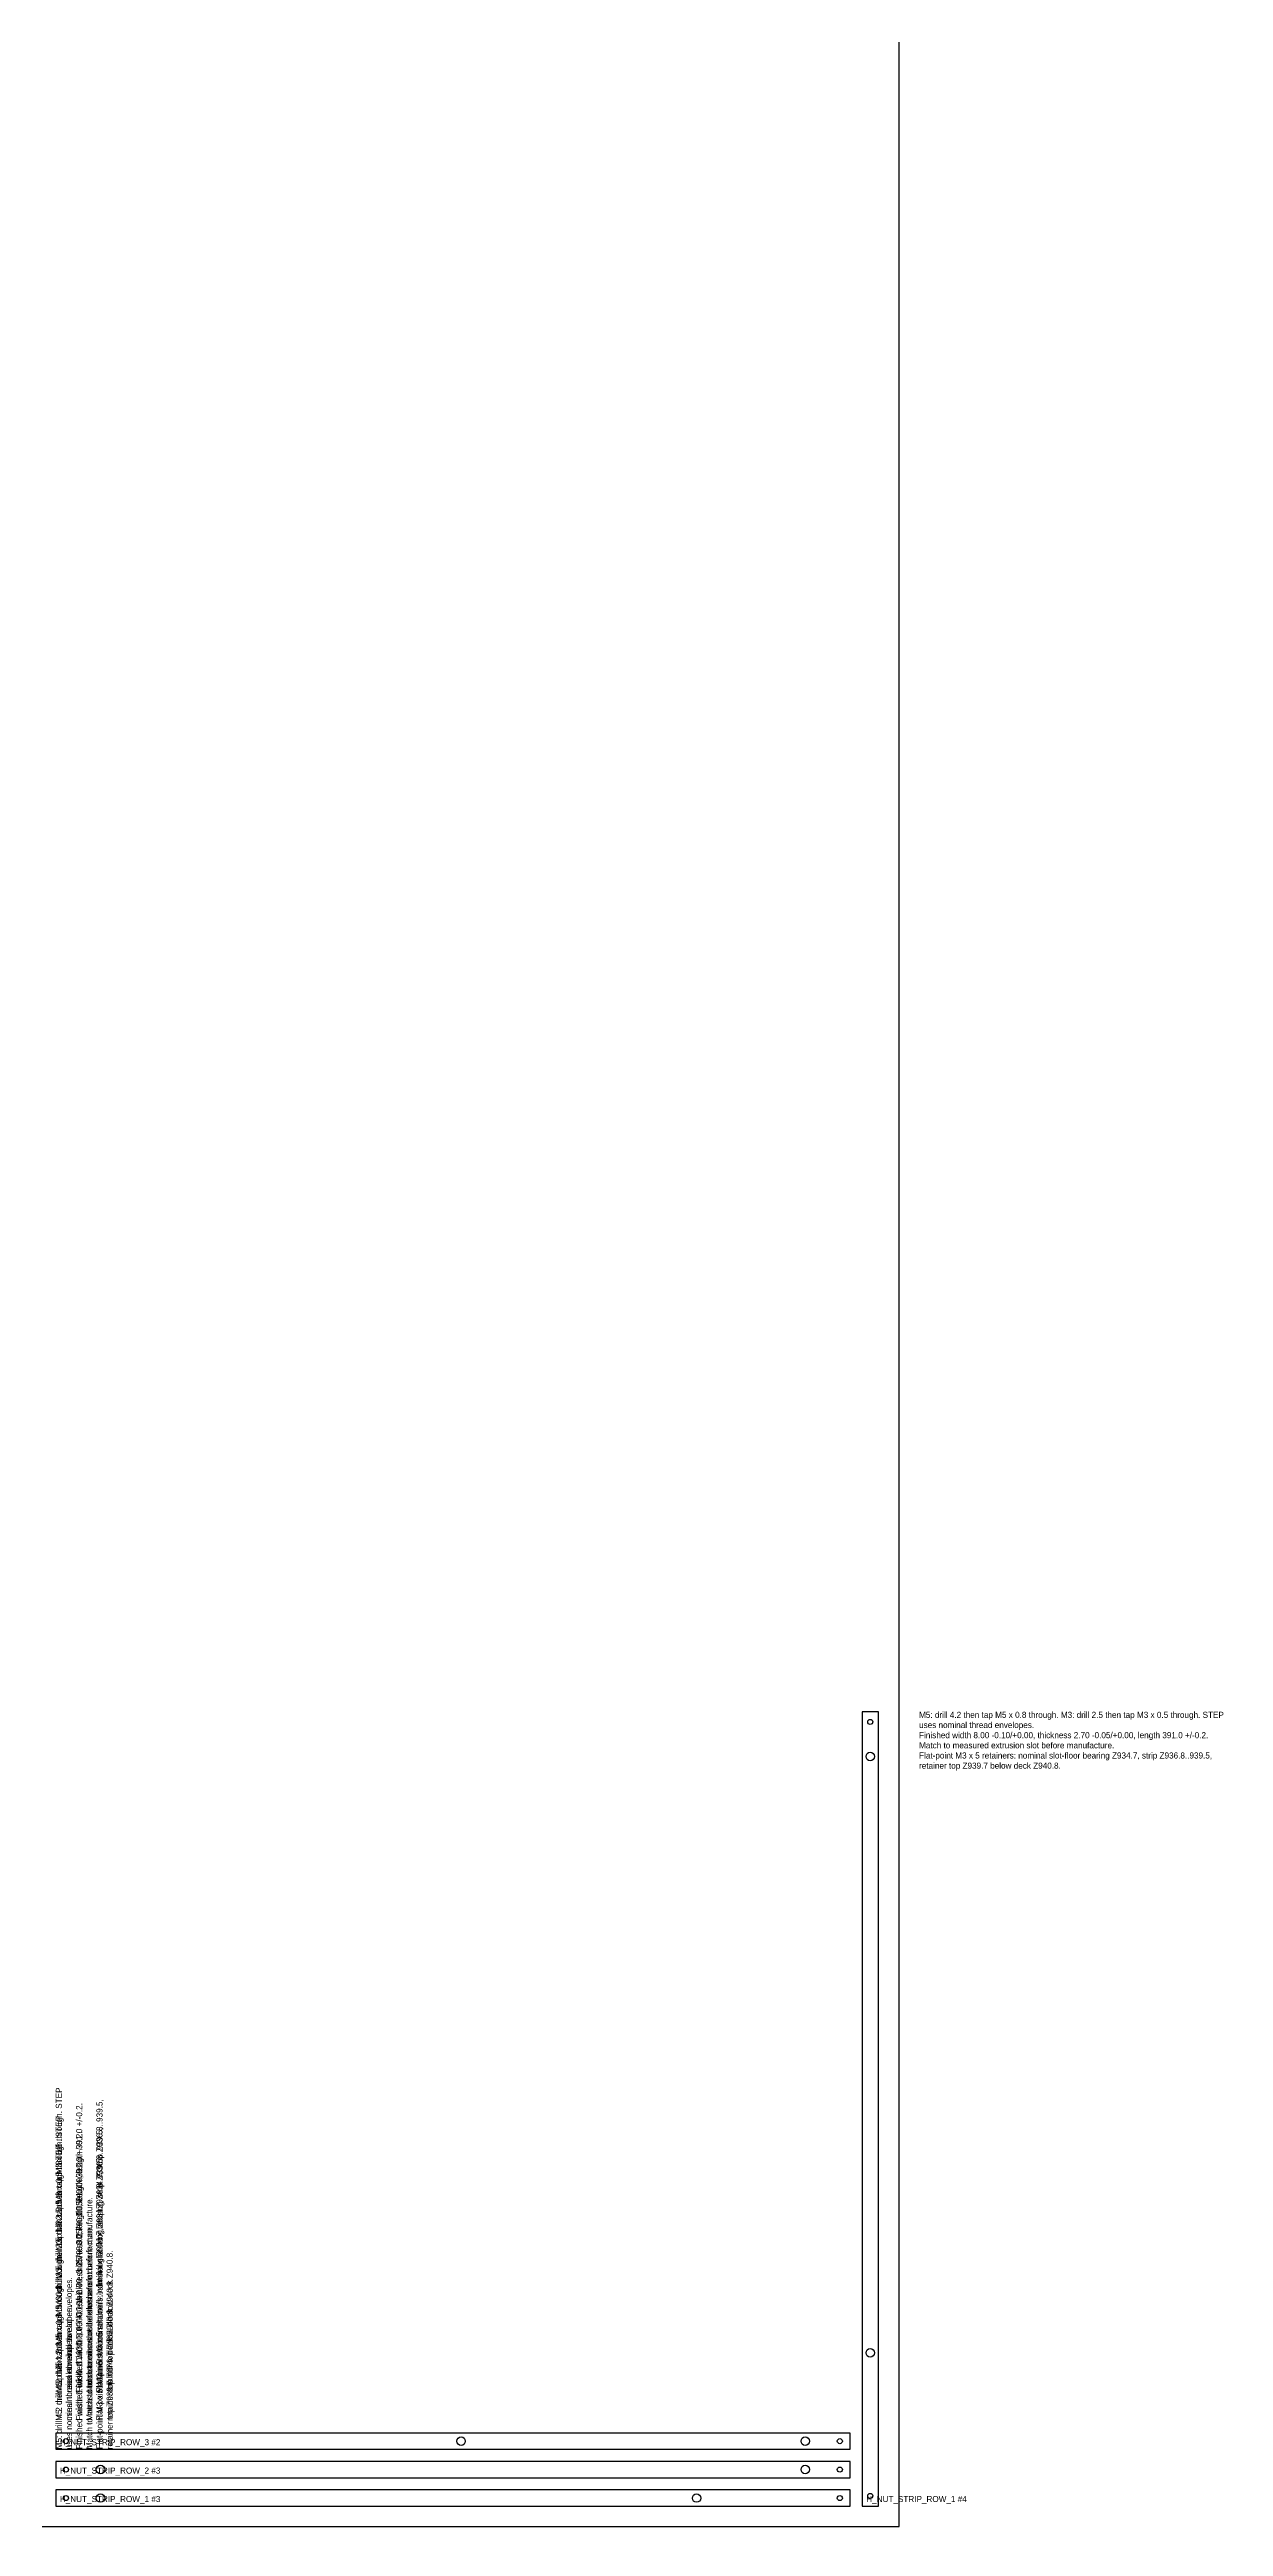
# Model space of a CAD drawing. Header units: millimetres. Extents: x 0 to 1379, y 0 to 2438.
# Drawn here: x 801 to 1379, y 0 to 1219 of the extents above; entities that cross this region are included whole.
import ezdxf

# ---------------------------------------------------------------- set-up
doc = ezdxf.new("R2010")
doc.units = ezdxf.units.MM
for name, color, linetype in [('CUT_HOLES', 7, 'Continuous'), ('CUT_OUTER', 7, 'Continuous'), ('MACHINING_NOTES', 7, 'Continuous'), ('PART_MARK_NO_CUT', 7, 'Continuous'), ('STOCK_NO_CUT', 7, 'Continuous')]:
    doc.layers.add(name, color=color, linetype=linetype)

msp = doc.modelspace()

# ---------------------------------------------------------------- linework, layer by layer
at = {"layer": 'CUT_HOLES'}
for centre, radius in [((1205, 396), 1.25), ((1205, 379), 2.1), ((1205, 85.5), 2.1), ((809, 42), 1.25), ((1003.5, 42), 2.1), ((1173, 42), 2.1), ((1190, 42), 1.25), ((809, 28), 1.25), ((826, 28), 2.1), ((1173, 28), 2.1), ((1190, 28), 1.25), ((809, 14), 1.25), ((826, 14), 2.1), ((1119.5, 14), 2.1), ((1190, 14), 1.25), ((1205, 15), 1.25)]:
    msp.add_circle(centre, radius, dxfattribs=at)
at = {"layer": 'CUT_OUTER'}
for points in [[(1201, 10), (1209, 10), (1209, 401), (1201, 401)], [(1195, 38), (1195, 46), (804, 46), (804, 38)], [(1195, 24), (1195, 32), (804, 32), (804, 24)], [(1195, 10), (1195, 18), (804, 18), (804, 10)]]:
    msp.add_lwpolyline(points, close=True, dxfattribs=at)
at = {"layer": 'STOCK_NO_CUT'}
msp.add_lwpolyline([(0, 0), (1219.2, 0), (1219.2, 2438.4), (0, 2438.4)], close=True, dxfattribs=at)

# ---------------------------------------------------------------- texts
at = {"layer": 'MACHINING_NOTES', "insert": (1229, 401), "char_height": 3, "width": 150, "attachment_point": 1}
msp.add_mtext('M5: drill 4.2 then tap M5 x 0.8 through. M3: drill 2.5 then tap M3 x 0.5 through. STEP uses nominal thread envelopes.\\PFinished width 8.00 -0.10/+0.00, thickness 2.70 -0.05/+0.00, length 391.0 +/-0.2. Match to measured extrusion slot before manufacture.\\PFlat-point M3 x 5 retainers: nominal slot-floor bearing Z934.7, strip Z936.8..939.5, retainer top Z939.7 below deck Z940.8.', dxfattribs=at)
at = {"layer": 'MACHINING_NOTES', "char_height": 3, "width": 150, "attachment_point": 1, "rotation": 90}
for insert in [(804, 66), (804, 52), (804, 38)]:
    msp.add_mtext('M5: drill 4.2 then tap M5 x 0.8 through. M3: drill 2.5 then tap M3 x 0.5 through. STEP uses nominal thread envelopes.\\PFinished width 8.00 -0.10/+0.00, thickness 2.70 -0.05/+0.00, length 391.0 +/-0.2. Match to measured extrusion slot before manufacture.\\PFlat-point M3 x 5 retainers: nominal slot-floor bearing Z934.7, strip Z936.8..939.5, retainer top Z939.7 below deck Z940.8.', dxfattribs=dict(at, insert=insert))
at = {"layer": 'PART_MARK_NO_CUT'}
for s, p in [('H_NUT_STRIP_ROW_3 #2', (806, 40)), ('H_NUT_STRIP_ROW_2 #3', (806, 26)), ('H_NUT_STRIP_ROW_1 #3', (806, 12)), ('H_NUT_STRIP_ROW_1 #4', (1203, 12))]:
    msp.add_text(s, height=3, dxfattribs=at).set_placement(p)

doc.saveas('drawing.dxf')
